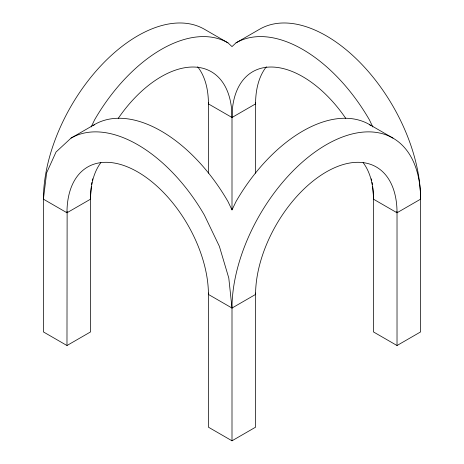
<?xml version="1.0" encoding="UTF-8"?>
<svg xmlns="http://www.w3.org/2000/svg" width="464" height="464" viewBox="0 0 464 464"><rect width="100%" height="100%" fill="white"/><g stroke="black" fill="none" stroke-linecap="round" stroke-linejoin="round"><path stroke-width="0.7" d="M392.979 138.115L369.402 124.503A133.359 76.995 -60 0 0 236.043 201.498L232 209.919L227.957 201.498A133.359 76.995 60 0 0 94.598 124.503L71.021 138.115L56.04 152.012L46.62 172.834L43.407 199.16L43.407 331.917L66.978 345.523L67.129 211.34M208.58 293.004L208.423 427.187L232 440.8L255.577 427.187L255.42 293.004M208.597 102.463L208.423 173.153M91.176 126.956L94.598 119.834A133.359 76.995 -60 0 1 227.957 42.839L232 46.591L236.043 42.839L259.62 29.226A133.359 76.995 60 0 1 362.384 64.954A133.359 76.995 60 0 1 420.593 199.16L420.593 331.917L397.022 345.523L373.445 331.917L373.445 199.16A100.015 57.745 60 0 0 372.679 186.731M93.589 125.442L94.598 124.503M227.957 42.839L204.38 29.226A133.359 76.995 -60 0 0 101.616 64.954A133.359 76.995 -60 0 0 43.407 199.16L66.978 212.773L90.555 199.16A100.015 57.745 60 0 1 100.879 162.632M197.658 66.793A100.015 57.745 -60 0 1 208.423 103.89L232 117.496L255.577 103.89A100.015 57.745 60 0 1 266.342 66.793M66.978 345.523L90.555 331.917L90.555 199.16A100.015 57.745 -60 0 1 91.321 186.731M66.978 212.773A100.015 57.745 60 0 1 137.704 171.941A100.015 57.745 60 0 1 208.423 294.437L232 308.044L255.577 294.437A100.015 57.745 -60 0 1 326.296 171.941A100.015 57.745 -60 0 1 397.022 212.773L397.022 345.523M363.121 162.632A100.015 57.745 -60 0 1 373.445 199.16L397.022 212.773L420.593 199.16A133.359 76.995 -60 0 0 326.296 144.716A133.359 76.995 -60 0 0 232 308.044L232 440.8M369.402 124.503L370.411 125.442M372.824 126.956L369.402 119.834A133.359 76.995 60 0 0 236.043 42.839M255.403 102.463L255.577 173.153M396.871 211.34L397.022 212.773M232 308.044L228.787 278.011L219.368 246.309L204.38 215.105A133.359 76.995 60 0 0 71.021 138.115M345.779 118.395A100.015 57.745 60 0 0 271.446 67.025A100.015 57.745 60 0 0 232 117.496L232 209.85M118.221 118.395A100.015 57.745 -60 0 1 192.554 67.025A100.015 57.745 -60 0 1 232 117.496M91.599 184.579A100.015 57.745 -60 0 1 91.918 182.422M92.278 180.252A100.015 57.745 -60 0 1 92.539 178.802M371.461 178.802A100.015 57.745 60 0 1 371.722 180.252M372.082 182.422A100.015 57.745 60 0 1 372.401 184.579"/></g></svg>
